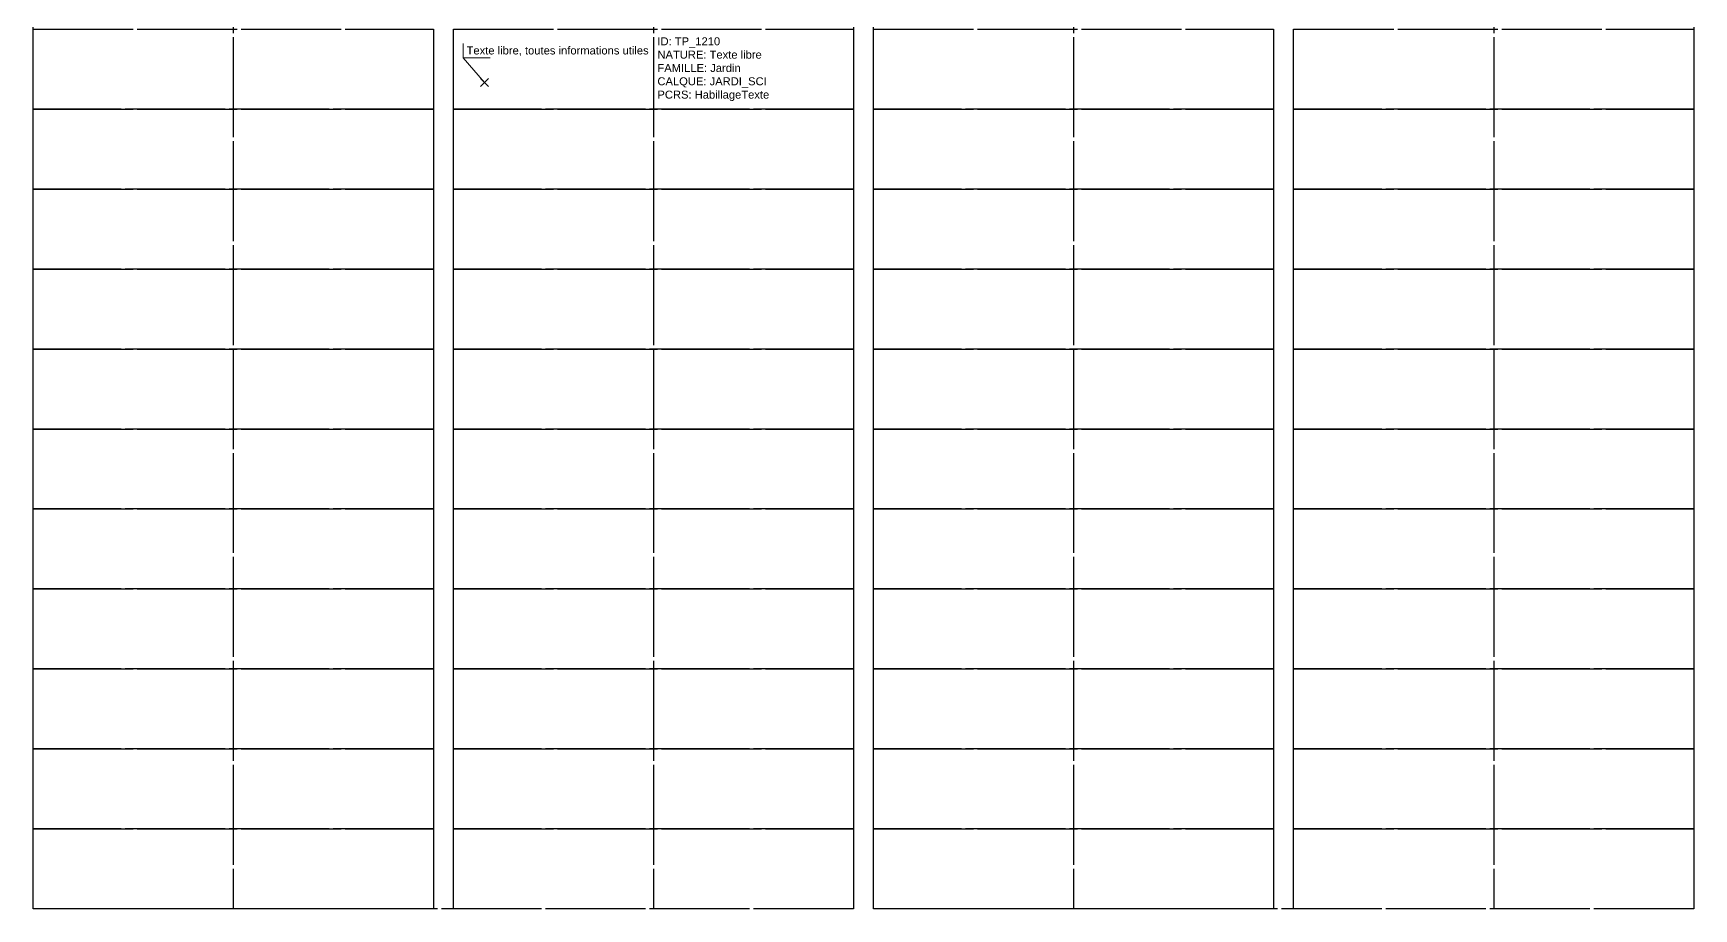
# Model space of a CAD drawing. Header units: metres. Extents: x 3067 to 3319, y 1703 to 1914.
# Drawn here: x 3109.05 to 3150.55, y 1703.17 to 1725.07 of the extents above; entities that cross this region are included whole.
import ezdxf

# ---------------------------------------------------------------- set-up
doc = ezdxf.new("R2010")
doc.units = ezdxf.units.M
doc.header["$PDMODE"] = 3
doc.header["$PDSIZE"] = 0.1
doc.linetypes.add('Socle_Continu', pattern=[2.5, 2.5, 0])
doc.layers.get('0').update_dxf_attribs({"lineweight": 30})
doc.layers.add('1', color=7, linetype='Socle_Continu', lineweight=30)
doc.layers.add('JARDI_SCI', color=82, linetype='Socle_Continu', lineweight=13)
doc.styles.get("Standard").update_dxf_attribs({"font": 'arial.ttf'})

# ---------------------------------------------------------------- blocks, each defined once
blk = doc.blocks.new('*U65')
at = {"layer": 'JARDI_SCI', "linetype": 'Socle_Continu'}
blk.add_line((-0.539, 0.616), (0, 0), dxfattribs=at)
at = {"layer": 'JARDI_SCI', "linetype": 'Socle_Continu', "flags": 128}
blk.add_lwpolyline([(0.134, 0.616), (-0.539, 0.616), (-0.539, 0.973)], dxfattribs=at)
at = {"layer": 'JARDI_SCI', "linetype": 'Socle_Continu'}
blk.add_point((0, 0), dxfattribs=at)
blk.add_attdef('TXT', (-0.451, 0.703), '', height=0.2, dxfattribs=at)
at = {"layer": 'JARDI_SCI', "linetype": 'Socle_Continu', "flags": 9}
for tag, p in [('NATURE', (1.967, -0.177)), ('ID', (1.967, 0.144)), ('FAMILLE', (1.967, -0.499)), ('CALQUE', (1.967, -0.82)), ('PCRS', (1.967, -1.141))]:
    blk.add_attdef(tag, p, '', height=0.2, dxfattribs=at)

msp = doc.modelspace()

# ---------------------------------------------------------------- linework, layer by layer
at = {"linetype": 'Socle_Continu'}
for p, q in [((3114.049, 1743.172), (3114.049, 1703.172)), ((3124.549, 1743.172), (3124.549, 1703.172)), ((3135.049, 1743.172), (3135.049, 1703.172)), ((3145.549, 1743.172), (3145.549, 1703.172)), ((3145.549, 1743.172), (3145.549, 1703.172))]:
    msp.add_line(p, q, dxfattribs=at)
for points in [[(3109.049, 1725.172), (3119.049, 1725.172), (3119.049, 1723.172), (3109.049, 1723.172)], [(3119.549, 1725.172), (3129.549, 1725.172), (3129.549, 1723.172), (3119.549, 1723.172)], [(3130.049, 1725.172), (3140.049, 1725.172), (3140.049, 1723.172), (3130.049, 1723.172)], [(3140.549, 1725.172), (3150.549, 1725.172), (3150.549, 1723.172), (3140.549, 1723.172)], [(3109.049, 1723.172), (3119.049, 1723.172), (3119.049, 1721.172), (3109.049, 1721.172)], [(3119.549, 1723.172), (3129.549, 1723.172), (3129.549, 1721.172), (3119.549, 1721.172)], [(3130.049, 1723.172), (3140.049, 1723.172), (3140.049, 1721.172), (3130.049, 1721.172)], [(3140.549, 1723.172), (3150.549, 1723.172), (3150.549, 1721.172), (3140.549, 1721.172)], [(3109.049, 1721.172), (3119.049, 1721.172), (3119.049, 1719.172), (3109.049, 1719.172)], [(3119.549, 1721.172), (3129.549, 1721.172), (3129.549, 1719.172), (3119.549, 1719.172)], [(3130.049, 1721.172), (3140.049, 1721.172), (3140.049, 1719.172), (3130.049, 1719.172)], [(3140.549, 1721.172), (3150.549, 1721.172), (3150.549, 1719.172), (3140.549, 1719.172)], [(3109.049, 1719.172), (3119.049, 1719.172), (3119.049, 1717.172), (3109.049, 1717.172)], [(3119.549, 1719.172), (3129.549, 1719.172), (3129.549, 1717.172), (3119.549, 1717.172)], [(3130.049, 1719.172), (3140.049, 1719.172), (3140.049, 1717.172), (3130.049, 1717.172)], [(3140.549, 1719.172), (3150.549, 1719.172), (3150.549, 1717.172), (3140.549, 1717.172)], [(3109.049, 1717.172), (3119.049, 1717.172), (3119.049, 1715.172), (3109.049, 1715.172)], [(3119.549, 1717.172), (3129.549, 1717.172), (3129.549, 1715.172), (3119.549, 1715.172)], [(3130.049, 1717.172), (3140.049, 1717.172), (3140.049, 1715.172), (3130.049, 1715.172)], [(3140.549, 1717.172), (3150.549, 1717.172), (3150.549, 1715.172), (3140.549, 1715.172)], [(3109.049, 1715.172), (3119.049, 1715.172), (3119.049, 1713.172), (3109.049, 1713.172)], [(3119.549, 1715.172), (3129.549, 1715.172), (3129.549, 1713.172), (3119.549, 1713.172)], [(3130.049, 1715.172), (3140.049, 1715.172), (3140.049, 1713.172), (3130.049, 1713.172)], [(3140.549, 1715.172), (3150.549, 1715.172), (3150.549, 1713.172), (3140.549, 1713.172)], [(3109.049, 1713.172), (3119.049, 1713.172), (3119.049, 1711.172), (3109.049, 1711.172)], [(3119.549, 1713.172), (3129.549, 1713.172), (3129.549, 1711.172), (3119.549, 1711.172)], [(3130.049, 1713.172), (3140.049, 1713.172), (3140.049, 1711.172), (3130.049, 1711.172)], [(3140.549, 1713.172), (3150.549, 1713.172), (3150.549, 1711.172), (3140.549, 1711.172)], [(3109.049, 1711.172), (3119.049, 1711.172), (3119.049, 1709.172), (3109.049, 1709.172)], [(3119.549, 1711.172), (3129.549, 1711.172), (3129.549, 1709.172), (3119.549, 1709.172)], [(3130.049, 1711.172), (3140.049, 1711.172), (3140.049, 1709.172), (3130.049, 1709.172)], [(3140.549, 1711.172), (3150.549, 1711.172), (3150.549, 1709.172), (3140.549, 1709.172)], [(3109.049, 1709.172), (3119.049, 1709.172), (3119.049, 1707.172), (3109.049, 1707.172)], [(3119.549, 1709.172), (3129.549, 1709.172), (3129.549, 1707.172), (3119.549, 1707.172)], [(3130.049, 1709.172), (3140.049, 1709.172), (3140.049, 1707.172), (3130.049, 1707.172)], [(3140.549, 1709.172), (3150.549, 1709.172), (3150.549, 1707.172), (3140.549, 1707.172)], [(3109.049, 1707.172), (3119.049, 1707.172), (3119.049, 1705.172), (3109.049, 1705.172)], [(3119.549, 1707.172), (3129.549, 1707.172), (3129.549, 1705.172), (3119.549, 1705.172)], [(3130.049, 1707.172), (3140.049, 1707.172), (3140.049, 1705.172), (3130.049, 1705.172)], [(3140.549, 1707.172), (3150.549, 1707.172), (3150.549, 1705.172), (3140.549, 1705.172)], [(3109.049, 1705.172), (3119.049, 1705.172), (3119.049, 1703.172), (3109.049, 1703.172)], [(3119.549, 1705.172), (3129.549, 1705.172), (3129.549, 1703.172), (3119.549, 1703.172)], [(3130.049, 1705.172), (3140.049, 1705.172), (3140.049, 1703.172), (3130.049, 1703.172)], [(3140.549, 1705.172), (3150.549, 1705.172), (3150.549, 1703.172), (3140.549, 1703.172)]]:
    msp.add_lwpolyline(points, close=True, dxfattribs=at)
at = {"layer": '1', "color": 82, "linetype": 'Socle_Continu'}
msp.add_lwpolyline([(3109.049, 1745.866), (3129.549, 1745.866), (3129.549, 1703.172), (3109.049, 1703.172)], close=True, dxfattribs=at)
at = {"layer": '1', "color": 110, "linetype": 'Socle_Continu', "true_color": 0x00ff7f}
msp.add_lwpolyline([(3130.049, 1745.866), (3150.549, 1745.866), (3150.549, 1703.172), (3130.049, 1703.172)], close=True, dxfattribs=at)

# ---------------------------------------------------------------- block references
at = {"layer": 'JARDI_SCI', "linetype": 'Socle_Continu'}
msp.add_blockref('*U65', (3120.331, 1723.837), dxfattribs=at).add_auto_attribs({'TXT': 'Texte libre, toutes informations utiles'})

# ---------------------------------------------------------------- texts
at = {"linetype": 'Socle_Continu', "insert": (3124.649, 1724.172), "char_height": 0.2, "width": 4.9, "attachment_point": 4}
msp.add_mtext('ID: TP_1210\\PNATURE: Texte libre\\PFAMILLE: Jardin\\PCALQUE: JARDI_SCI\\PPCRS: HabillageTexte', dxfattribs=at)

doc.saveas('drawing.dxf')
